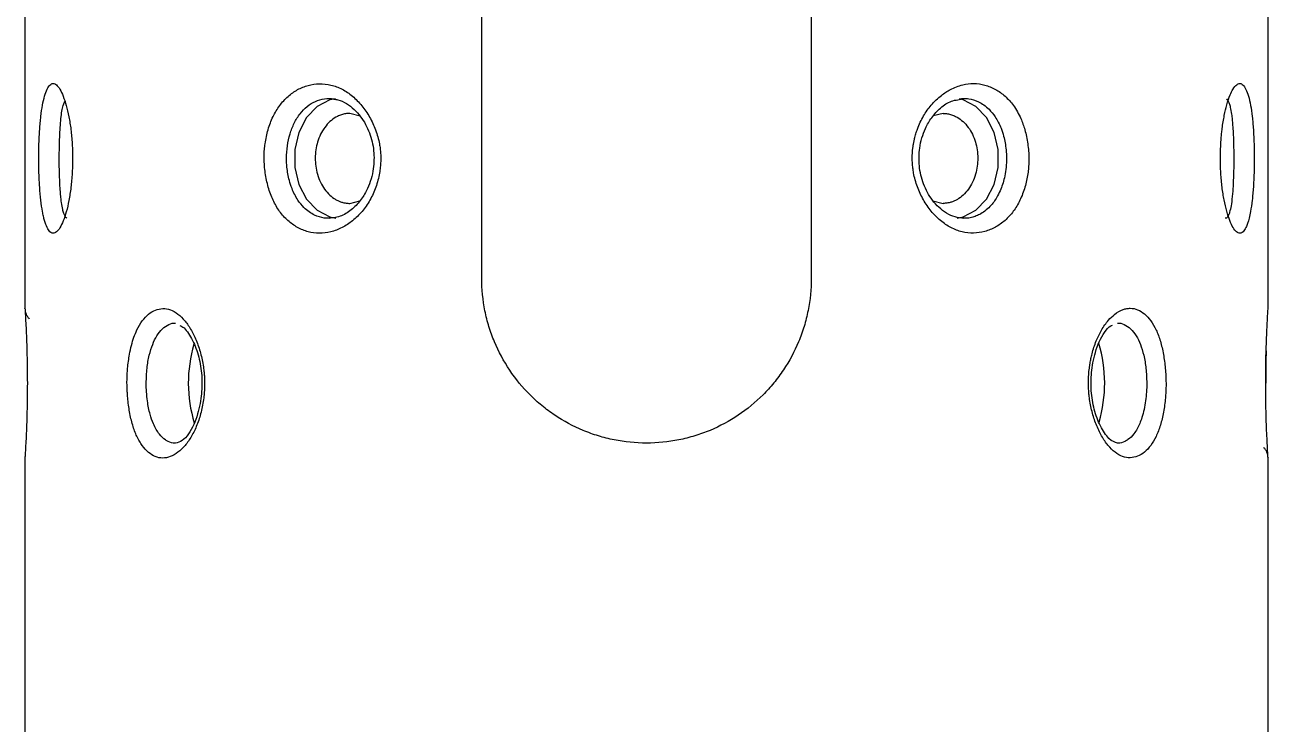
# Model space of a CAD drawing. Header units: centimetres. Extents: x 470464 to 524273, y 49611 to 59074.
# Drawn here: x 509017.89 to 509026.19, y 50249.98 to 50254.65 of the extents above; entities that cross this region are included whole.
import ezdxf

# ---------------------------------------------------------------- set-up
doc = ezdxf.new("R2010")
doc.units = ezdxf.units.CM
doc.header["$MEASUREMENT"] = 0
doc.layers.add('vinç', color=7, linetype='Continuous')

# ---------------------------------------------------------------- blocks, each defined once
blk = doc.blocks.new('fhdjjjjjjjjjytjhgjhgjfj')
at = {"color": 2, "linetype": 'Continuous', "lineweight": 25}
for p, q in [((427925.9447, 68443.0089), (427925.9447, 68448.7089)), ((427928.1447, 68448.7089), (427928.1447, 68443.0089)), ((427922.8947, 68444.8089), (427922.8947, 68442.8057)), ((427931.1947, 68442.8088), (427931.1947, 68444.812)), ((427929.1223, 68444.2), (427929.164, 68444.2089)), ((427925.1323, 68444.0916), (427925.0631, 68444.1089)), ((427929.0264, 68444.1089), (427928.9593, 68444.0922)), ((427925.0631, 68443.5089), (427925.1301, 68443.5256)), ((427928.9571, 68443.5261), (427929.0264, 68443.5089)), ((427924.9306, 68443.411), (427924.8936, 68443.4111)), ((427929.1958, 68443.4111), (427929.162, 68443.411)), ((427922.8947, 68441.8089), (427922.8947, 68439.5089)), ((427931.1947, 68439.5089), (427931.1947, 68441.812))]:
    blk.add_line(p, q, dxfattribs=at)
at = {"color": 2, "linetype": 'Continuous', "lineweight": 25, "flags": 128}
for points in [[(427924.9681, 68444.2068), (427924.9306, 68444.1988), (427924.8456, 68444.1553), (427924.7742, 68444.0809), (427924.7227, 68443.9824), (427924.6958, 68443.8685), (427924.6958, 68443.7492), (427924.7227, 68443.6353), (427924.7742, 68443.5368), (427924.8456, 68443.4624), (427924.9306, 68443.4189), (427924.9701, 68443.4106)], [(427929.1195, 68443.4106), (427929.1588, 68443.4189), (427929.2439, 68443.4624), (427929.3153, 68443.5368), (427929.3667, 68443.6353), (427929.3937, 68443.7492), (427929.3937, 68443.8685), (427929.3667, 68443.9824), (427929.3153, 68444.0809), (427929.2439, 68444.1553), (427929.1588, 68444.1988), (427929.1372, 68444.2042)]]:
    blk.add_lwpolyline(points, dxfattribs=at)
at = {"color": 2, "linetype": 'Continuous', "lineweight": 25}
for centre, start, end in [((427924.8913, 68442.3091), 163.36159, 197.03281), ((427929.1982, 68442.3086), 343.36159, 17.03281)]:
    blk.add_arc(centre, 0.9058, start, end, dxfattribs=at)
for points, knots in [([(427922.9869, 68443.8092), (427922.9869, 68443.8158), (427922.9869, 68443.8289), (427922.9871, 68443.8485), (427922.9874, 68443.8682), (427922.9879, 68443.8878), (427922.9887, 68443.917), (427922.9903, 68443.9554), (427922.9931, 68444.0018), (427922.9966, 68444.0465), (427923.0023, 68444.1028), (427923.0114, 68444.1661), (427923.0254, 68444.2274), (427923.0422, 68444.273), (427923.0582, 68444.2968), (427923.0721, 68444.3068), (427923.0864, 68444.3105), (427923.1053, 68444.3029), (427923.1283, 68444.2733), (427923.1505, 68444.2261), (427923.1711, 68444.1637), (427923.1888, 68444.0884), (427923.2003, 68444.0165), (427923.2069, 68443.955), (427923.21, 68443.9125), (427923.2119, 68443.8745), (427923.2129, 68443.8417), (427923.213, 68443.8198), (427923.213, 68443.8089)], [0, 0, 0, 0, 0.012377, 0.024763, 0.037177, 0.049643, 0.062182, 0.09326, 0.124489, 0.155782, 0.187037, 0.249697, 0.312288, 0.374978, 0.437746, 0.469297, 0.500617, 0.56323, 0.626198, 0.688948, 0.751614, 0.813961, 0.8759, 0.906712, 0.937862, 0.958634, 0.979316, 1, 1, 1, 1]), ([(427924.4914, 68443.8091), (427924.4915, 68443.8157), (427924.4916, 68443.8287), (427924.4924, 68443.8482), (427924.4938, 68443.8678), (427924.4957, 68443.8873), (427924.4994, 68443.9163), (427924.5062, 68443.9546), (427924.5218, 68444.0165), (427924.5491, 68444.0892), (427924.5867, 68444.152), (427924.6221, 68444.1947), (427924.6608, 68444.2327), (427924.7147, 68444.2705), (427924.7855, 68444.2992), (427924.8609, 68444.3101), (427924.9377, 68444.3023), (427925.013, 68444.2738), (427925.0829, 68444.2263), (427925.1453, 68444.1628), (427925.1891, 68444.099), (427925.2181, 68444.043), (427925.2365, 68443.9988), (427925.2513, 68443.953), (427925.261, 68443.9109), (427925.2668, 68443.8735), (427925.2699, 68443.8412), (427925.2703, 68443.8196), (427925.2705, 68443.8089)], [0, 0, 0, 0, 0.012343, 0.02469, 0.037064, 0.049484, 0.061971, 0.093012, 0.124086, 0.186837, 0.248659, 0.279761, 0.311255, 0.374178, 0.437323, 0.500402, 0.564033, 0.626232, 0.688971, 0.751678, 0.814289, 0.845617, 0.876618, 0.907779, 0.938441, 0.959196, 0.979679, 1, 1, 1, 1]), ([(427928.819, 68443.8089), (427928.819, 68443.8163), (427928.8192, 68443.8312), (427928.8205, 68443.8534), (427928.8227, 68443.8755), (427928.8257, 68443.8975), (427928.8295, 68443.9194), (427928.835, 68443.9448), (427928.8427, 68443.9736), (427928.8549, 68444.0102), (427928.8717, 68444.0504), (427928.9006, 68444.1054), (427928.9458, 68444.1695), (427929.0076, 68444.2283), (427929.0791, 68444.2743), (427929.1523, 68444.3025), (427929.2306, 68444.312), (427929.3049, 68444.3016), (427929.3758, 68444.2725), (427929.4401, 68444.2264), (427929.4879, 68444.1733), (427929.5216, 68444.1213), (427929.5482, 68444.0678), (427929.568, 68444.0115), (427929.5821, 68443.9542), (427929.5904, 68443.9065), (427929.596, 68443.8578), (427929.5974, 68443.825), (427929.5981, 68443.8086)], [0, 0, 0, 0, 0.014067, 0.028086, 0.042086, 0.056096, 0.070148, 0.084271, 0.10567, 0.127143, 0.15877, 0.190575, 0.250122, 0.31742, 0.371096, 0.440021, 0.500589, 0.563611, 0.626683, 0.689601, 0.75214, 0.787884, 0.823164, 0.876119, 0.906837, 0.938032, 0.968883, 1, 1, 1, 1]), ([(427930.8764, 68443.8089), (427930.8765, 68443.8164), (427930.8765, 68443.8314), (427930.877, 68443.8538), (427930.8777, 68443.8761), (427930.8788, 68443.8983), (427930.8801, 68443.9203), (427930.882, 68443.9461), (427930.8846, 68443.9754), (427930.8889, 68444.0126), (427930.8946, 68444.0533), (427930.9044, 68444.108), (427930.9194, 68444.1722), (427930.9394, 68444.2302), (427930.962, 68444.2755), (427930.9842, 68444.3029), (427931.0072, 68444.312), (427931.0282, 68444.3015), (427931.0474, 68444.2725), (427931.0642, 68444.2268), (427931.0782, 68444.1655), (427931.0873, 68444.1023), (427931.0929, 68444.0461), (427931.0964, 68444.0015), (427931.0992, 68443.9549), (427931.1009, 68443.9122), (427931.1019, 68443.8742), (427931.1025, 68443.8413), (427931.1026, 68443.8194), (427931.1026, 68443.8085)], [0, 0, 0, 0, 0.014169, 0.028283, 0.042369, 0.056459, 0.070582, 0.084768, 0.106612, 0.128489, 0.160391, 0.192357, 0.25087, 0.31917, 0.371058, 0.440087, 0.500152, 0.562921, 0.625736, 0.688443, 0.750869, 0.813089, 0.844347, 0.875473, 0.906724, 0.937826, 0.95873, 0.979421, 1, 1, 1, 1]), ([(427923.124, 68443.8091), (427923.1245, 68443.8577), (427923.1255, 68443.9551), (427923.1343, 68444.0791), (427923.1472, 68444.1651), (427923.1602, 68444.1852), (427923.1657, 68444.1936)], [0, 0, 0, 0, 0.267234, 0.535523, 0.804655, 1, 1, 1, 1]), ([(427924.6414, 68443.8091), (427924.6414, 68443.8371), (427924.6434, 68443.8649), (427924.6512, 68443.9196), (427924.657, 68443.9466), (427924.6724, 68443.9977), (427924.6818, 68444.0218), (427924.7042, 68444.067), (427924.7172, 68444.088), (427924.7461, 68444.1252), (427924.7619, 68444.1416), (427924.7963, 68444.1695), (427924.8148, 68444.1809), (427924.8533, 68444.198), (427924.8736, 68444.2038), (427924.9151, 68444.2096), (427924.9363, 68444.2096), (427924.9577, 68444.2066)], [0, 0, 0, 0, 0.125, 0.125, 0.25, 0.25, 0.375, 0.375, 0.5, 0.5, 0.625, 0.625, 0.75, 0.75, 0.875, 0.875, 1, 1, 1, 1]), ([(427924.957, 68444.2041), (427924.9661, 68444.2031), (427924.9933, 68444.2002), (427925.0404, 68444.1774), (427925.0922, 68444.1391), (427925.148, 68444.0773), (427925.1992, 68443.9836), (427925.2276, 68443.8617), (427925.2253, 68443.7314), (427925.1919, 68443.6196), (427925.1404, 68443.5316), (427925.0814, 68443.4674), (427925.0064, 68443.4187), (427924.9533, 68443.4123), (427924.9254, 68443.4089)], [0, 0, 0, 0, 0.036693, 0.1093278, 0.1761162, 0.2367212, 0.3420578, 0.4415805, 0.5366572, 0.6495874, 0.7224725, 0.805316, 0.8979181, 1, 1, 1, 1]), ([(427929.164, 68443.4089), (427929.1446, 68443.4105), (427929.1071, 68443.4137), (427929.0492, 68443.44), (427928.9973, 68443.4787), (427928.9414, 68443.5404), (427928.8902, 68443.6341), (427928.8618, 68443.756), (427928.8642, 68443.8863), (427928.8976, 68443.9981), (427928.9491, 68444.0863), (427929.0081, 68444.1497), (427929.0693, 68444.192), (427929.1084, 68444.1979), (427929.1223, 68444.2)], [0, 0, 0, 0, 0.079265, 0.152574, 0.219982, 0.28115, 0.387465, 0.487911, 0.58387, 0.697849, 0.771411, 0.855023, 0.948485, 1, 1, 1, 1]), ([(427929.1318, 68444.2066), (427929.1419, 68444.208), (427929.152, 68444.2088), (427929.1735, 68444.2089), (427929.1849, 68444.2082), (427929.2183, 68444.2034), (427929.2398, 68444.1969), (427929.2732, 68444.1811), (427929.2857, 68444.1738), (427929.3095, 68444.1568), (427929.3208, 68444.1472), (427929.3463, 68444.1218), (427929.3599, 68444.105), (427929.3799, 68444.075), (427929.387, 68444.0628), (427929.4001, 68444.0374), (427929.4061, 68444.0241), (427929.4184, 68443.993), (427929.4243, 68443.9748), (427929.4331, 68443.9418), (427929.4364, 68443.9271), (427929.4417, 68443.8973), (427929.4438, 68443.8821), (427929.4471, 68443.8475), (427929.4481, 68443.8281), (427929.448, 68443.8086)], [5.621661, 5.621661, 5.621661, 5.621661, 6.004516, 6.004516, 6.437597, 6.437597, 7.300109, 7.300109, 7.839178, 7.839178, 8.378248, 8.378248, 9.115596, 9.115596, 9.576438, 9.576438, 10.037281, 10.037281, 10.613333, 10.613333, 11.059101, 11.059101, 11.504869, 11.504869, 12.062079, 12.062079, 12.062079, 12.062079]), ([(427930.9179, 68444.2054), (427930.9211, 68444.203), (427930.9241, 68444.1993), (427930.9299, 68444.1894), (427930.9327, 68444.1831), (427930.9379, 68444.1681), (427930.9403, 68444.1594), (427930.9456, 68444.1362), (427930.9483, 68444.1207), (427930.9522, 68444.0926), (427930.9536, 68444.081), (427930.9561, 68444.0569), (427930.9572, 68444.0442), (427930.9595, 68444.0141), (427930.9606, 68443.9965), (427930.9625, 68443.9601), (427930.9632, 68443.9413), (427930.9649, 68443.8855), (427930.9655, 68443.8468), (427930.9655, 68443.8086)], [6.566159, 6.566159, 6.566159, 6.566159, 7.108068, 7.108068, 7.658693, 7.658693, 8.209317, 8.209317, 8.952416, 8.952416, 9.416852, 9.416852, 9.881288, 9.881288, 10.461834, 10.461834, 11.042379, 11.042379, 12.14364, 12.14364, 12.14364, 12.14364]), ([(427925.0631, 68444.1089), (427925.0584, 68444.1088), (427925.0491, 68444.1085), (427925.0351, 68444.1068), (427925.0213, 68444.1041), (427925.0077, 68444.1002), (427924.9942, 68444.0953), (427924.9712, 68444.0848), (427924.9398, 68444.0644), (427924.904, 68444.0279), (427924.8741, 68443.9832), (427924.8523, 68443.9327), (427924.8383, 68443.8793), (427924.8324, 68443.8248), (427924.8339, 68443.7698), (427924.8435, 68443.7148), (427924.8611, 68443.6616), (427924.8871, 68443.613), (427924.9198, 68443.5717), (427924.9513, 68443.5455), (427924.9778, 68443.5298), (427924.9976, 68443.5208), (427925.018, 68443.5141), (427925.0318, 68443.5117), (427925.0388, 68443.5105)], [0, 0, 0, 0, 0.020194, 0.040241, 0.060216, 0.080195, 0.100252, 0.120462, 0.185242, 0.25008, 0.31486, 0.379698, 0.439826, 0.500011, 0.560139, 0.620324, 0.685104, 0.749942, 0.814722, 0.87956, 0.909786, 0.939765, 0.969752, 1, 1, 1, 1]), ([(427929.0264, 68444.1089), (427929.0311, 68444.1088), (427929.0404, 68444.1085), (427929.0544, 68444.1068), (427929.0681, 68444.1041), (427929.0818, 68444.1002), (427929.0953, 68444.0953), (427929.1183, 68444.0848), (427929.1497, 68444.0644), (427929.1855, 68444.0279), (427929.2154, 68443.9832), (427929.2372, 68443.9327), (427929.2512, 68443.8793), (427929.2571, 68443.8248), (427929.2556, 68443.7698), (427929.246, 68443.7148), (427929.2284, 68443.6616), (427929.2024, 68443.613), (427929.1697, 68443.5717), (427929.1382, 68443.5455), (427929.1117, 68443.5298), (427929.0919, 68443.5208), (427929.0715, 68443.5141), (427929.0576, 68443.5117), (427929.0507, 68443.5105)], [0, 0, 0, 0, 0.020194, 0.040241, 0.060216, 0.080195, 0.100252, 0.120462, 0.185242, 0.25008, 0.31486, 0.379698, 0.439826, 0.500011, 0.560139, 0.620324, 0.685104, 0.749942, 0.814722, 0.87956, 0.909786, 0.939765, 0.969752, 1, 1, 1, 1]), ([(427923.213, 68443.8089), (427923.213, 68443.8023), (427923.213, 68443.7891), (427923.2126, 68443.7694), (427923.212, 68443.7497), (427923.2112, 68443.73), (427923.2097, 68443.7007), (427923.2069, 68443.6621), (427923.202, 68443.6155), (427923.1958, 68443.5708), (427923.1861, 68443.5144), (427923.1715, 68443.4507), (427923.1508, 68443.3889), (427923.1283, 68443.3433), (427923.1052, 68443.3149), (427923.0826, 68443.3056), (427923.0613, 68443.3162), (427923.0421, 68443.3452), (427923.0281, 68443.3834), (427923.0183, 68443.4217), (427923.0095, 68443.4649), (427923.0004, 68443.5278), (427922.994, 68443.6007), (427922.9903, 68443.6628), (427922.9886, 68443.7055), (427922.9875, 68443.7435), (427922.987, 68443.7764), (427922.9869, 68443.7983), (427922.9869, 68443.8092)], [0, 0, 0, 0, 0.012416, 0.024829, 0.037257, 0.049723, 0.062245, 0.093453, 0.124634, 0.15581, 0.18709, 0.249414, 0.311823, 0.374523, 0.437349, 0.500136, 0.562907, 0.625724, 0.688432, 0.719855, 0.750932, 0.813065, 0.87547, 0.906721, 0.937825, 0.958729, 0.97942, 1, 1, 1, 1]), ([(427923.175, 68443.4102), (427923.1706, 68443.4122), (427923.1664, 68443.4166), (427923.1596, 68443.4283), (427923.1568, 68443.4346), (427923.1516, 68443.4496), (427923.1492, 68443.4583), (427923.1439, 68443.4815), (427923.1412, 68443.497), (427923.1373, 68443.5251), (427923.1359, 68443.5367), (427923.1334, 68443.5608), (427923.1323, 68443.5736), (427923.13, 68443.6036), (427923.1289, 68443.6212), (427923.127, 68443.6577), (427923.1263, 68443.6764), (427923.1245, 68443.7322), (427923.124, 68443.7709), (427923.124, 68443.8091)], [6.369398, 6.369398, 6.369398, 6.369398, 7.108068, 7.108068, 7.658693, 7.658693, 8.209317, 8.209317, 8.952416, 8.952416, 9.416852, 9.416852, 9.881288, 9.881288, 10.461834, 10.461834, 11.042379, 11.042379, 12.14364, 12.14364, 12.14364, 12.14364]), ([(427925.2705, 68443.8089), (427925.2705, 68443.8023), (427925.2703, 68443.7892), (427925.2693, 68443.7697), (427925.2676, 68443.7501), (427925.2653, 68443.7306), (427925.2608, 68443.7014), (427925.2525, 68443.6631), (427925.2382, 68443.6168), (427925.2201, 68443.5723), (427925.1913, 68443.5161), (427925.1472, 68443.4524), (427925.0835, 68443.3905), (427925.0124, 68443.3443), (427924.9369, 68443.3154), (427924.8599, 68443.3055), (427924.7846, 68443.3161), (427924.7137, 68443.3452), (427924.66, 68443.3837), (427924.6214, 68443.4223), (427924.5864, 68443.4655), (427924.5492, 68443.5287), (427924.5226, 68443.6015), (427924.5074, 68443.6635), (427924.4991, 68443.7112), (427924.4934, 68443.7599), (427924.4921, 68443.7927), (427924.4914, 68443.8091)], [0, 0, 0, 0, 0.012347, 0.024694, 0.037062, 0.049471, 0.061943, 0.09298, 0.124093, 0.15515, 0.18641, 0.248765, 0.311409, 0.374426, 0.437554, 0.500596, 0.563622, 0.626699, 0.689621, 0.721095, 0.75224, 0.813739, 0.876112, 0.906826, 0.938028, 0.968895, 1, 1, 1, 1]), ([(427924.8936, 68443.4111), (427924.8936, 68443.4111), (427924.8935, 68443.4111), (427924.8712, 68443.4143), (427924.8497, 68443.4208), (427924.8162, 68443.4366), (427924.8038, 68443.444), (427924.78, 68443.4609), (427924.7687, 68443.4705), (427924.7432, 68443.4959), (427924.7295, 68443.5127), (427924.7096, 68443.5427), (427924.7025, 68443.5549), (427924.6894, 68443.5803), (427924.6834, 68443.5936), (427924.6711, 68443.6248), (427924.6652, 68443.6429), (427924.6564, 68443.6759), (427924.6531, 68443.6906), (427924.6478, 68443.7204), (427924.6457, 68443.7356), (427924.6424, 68443.7702), (427924.6414, 68443.7897), (427924.6414, 68443.8091)], [6.435188, 6.435188, 6.435188, 6.435188, 6.437596, 6.437596, 7.300108, 7.300108, 7.839178, 7.839178, 8.378248, 8.378248, 9.115596, 9.115596, 9.576438, 9.576438, 10.03728, 10.03728, 10.613333, 10.613333, 11.059101, 11.059101, 11.504869, 11.504869, 12.062079, 12.062079, 12.062079, 12.062079]), ([(427929.5981, 68443.8086), (427929.598, 68443.8017), (427929.5979, 68443.7879), (427929.5969, 68443.7673), (427929.5954, 68443.7468), (427929.5933, 68443.7262), (427929.5894, 68443.6974), (427929.5827, 68443.6606), (427929.5713, 68443.6157), (427929.5566, 68443.5715), (427929.5384, 68443.5292), (427929.5175, 68443.4903), (427929.4859, 68443.4431), (427929.4394, 68443.3924), (427929.3748, 68443.3473), (427929.3038, 68443.3184), (427929.2285, 68443.3077), (427929.1518, 68443.3154), (427929.0765, 68443.3439), (427929.0066, 68443.3914), (427928.9442, 68443.4549), (427928.8916, 68443.5312), (427928.858, 68443.6034), (427928.8381, 68443.6646), (427928.8285, 68443.7067), (427928.8227, 68443.7442), (427928.8195, 68443.7766), (427928.8192, 68443.7981), (427928.819, 68443.8089)], [0, 0, 0, 0, 0.013016, 0.026035, 0.039079, 0.052173, 0.065342, 0.094753, 0.124155, 0.155922, 0.18751, 0.218295, 0.248818, 0.311095, 0.374258, 0.43767, 0.500482, 0.564102, 0.626306, 0.689042, 0.751747, 0.814326, 0.87662, 0.907548, 0.938444, 0.959198, 0.979681, 1, 1, 1, 1]), ([(427929.448, 68443.8086), (427929.448, 68443.7892), (427929.4471, 68443.7699), (427929.4433, 68443.7309), (427929.4403, 68443.7111), (427929.4332, 68443.6761), (427929.4294, 68443.6609), (427929.4205, 68443.6313), (427929.4155, 68443.617), (427929.4036, 68443.5876), (427929.3964, 68443.5726), (427929.376, 68443.5354), (427929.3616, 68443.5145), (427929.3355, 68443.4848), (427929.3247, 68443.4741), (427929.3019, 68443.4551), (427929.2899, 68443.4466), (427929.2675, 68443.4337), (427929.2573, 68443.4288), (427929.2363, 68443.4205), (427929.2256, 68443.4171), (427929.2084, 68443.4132), (427929.2021, 68443.412), (427929.1958, 68443.4111)], [12.062079, 12.062079, 12.062079, 12.062079, 12.619289, 12.619289, 13.20085, 13.20085, 13.666099, 13.666099, 14.131348, 14.131348, 14.657792, 14.657792, 15.500103, 15.500103, 16.039128, 16.039128, 16.578154, 16.578154, 17.009375, 17.009375, 17.440596, 17.440596, 17.685236, 17.685236, 17.685236, 17.685236]), ([(427931.1026, 68443.8085), (427931.1026, 68443.802), (427931.1026, 68443.7888), (427931.1024, 68443.7692), (427931.102, 68443.7495), (427931.1016, 68443.7299), (427931.1007, 68443.7007), (427931.0992, 68443.6623), (427931.0964, 68443.6159), (427931.0929, 68443.5713), (427931.0872, 68443.5149), (427931.0768, 68443.4428), (427931.0622, 68443.3839), (427931.045, 68443.3414), (427931.0281, 68443.3161), (427931.0068, 68443.3057), (427930.9842, 68443.3148), (427930.9613, 68443.3444), (427930.9389, 68443.3914), (427930.9184, 68443.454), (427930.9007, 68443.5293), (427930.8891, 68443.6012), (427930.8826, 68443.6627), (427930.8795, 68443.7052), (427930.8776, 68443.7432), (427930.8766, 68443.776), (427930.8765, 68443.7979), (427930.8764, 68443.8089)], [0, 0, 0, 0, 0.012379, 0.024766, 0.037182, 0.04965, 0.062191, 0.093273, 0.124506, 0.155803, 0.187063, 0.249731, 0.334404, 0.374954, 0.437731, 0.500539, 0.563162, 0.626137, 0.688678, 0.751583, 0.813937, 0.875885, 0.906643, 0.937854, 0.95861, 0.979294, 1, 1, 1, 1]), ([(427930.9655, 68443.8086), (427930.9653, 68443.7804), (427930.965, 68443.723), (427930.9621, 68443.6425), (427930.9573, 68443.5682), (427930.9502, 68443.5052), (427930.9425, 68443.466), (427930.9352, 68443.4407), (427930.9265, 68443.4202), (427930.9171, 68443.4077), (427930.9098, 68443.4099), (427930.9084, 68443.4103)], [0, 0, 0, 0, 0.132528, 0.269578, 0.397213, 0.54031, 0.676083, 0.726096, 0.81182, 0.964538, 1, 1, 1, 1]), ([(427927.0447, 68441.9089), (427926.9714, 68441.9089), (427926.8995, 68441.9161), (427926.7934, 68441.9373), (427926.7584, 68441.9462), (427926.689, 68441.9673), (427926.6547, 68441.9797), (427926.5551, 68442.0212), (427926.4921, 68442.055), (427926.4028, 68442.1149), (427926.3738, 68442.1364), (427926.3185, 68442.1819), (427926.2921, 68442.2059), (427926.2167, 68442.2812), (427926.1714, 68442.3362), (427926.091, 68442.456), (427926.0573, 68442.519), (427926.0159, 68442.618), (427926.0037, 68442.6517), (427925.9825, 68442.7208), (427925.9735, 68442.7564), (427925.952, 68442.8633), (427925.9447, 68442.9355), (427925.9447, 68443.0089)], [0, 0, 0, 0, 0.125, 0.125, 0.1875, 0.1875, 0.25, 0.25, 0.375, 0.375, 0.4375, 0.4375, 0.5, 0.5, 0.625, 0.625, 0.75, 0.75, 0.8125, 0.8125, 0.875, 0.875, 1, 1, 1, 1]), ([(427928.1447, 68443.0089), (427928.1447, 68442.9355), (427928.1375, 68442.8636), (427928.1163, 68442.7576), (427928.1075, 68442.7226), (427928.0863, 68442.6532), (427928.0739, 68442.6189), (427928.0324, 68442.5193), (427927.9986, 68442.4564), (427927.9388, 68442.3671), (427927.9173, 68442.3381), (427927.8718, 68442.2827), (427927.8479, 68442.2564), (427927.7725, 68442.181), (427927.7175, 68442.1356), (427927.5977, 68442.0552), (427927.5347, 68442.0214), (427927.4357, 68441.9801), (427927.4019, 68441.9678), (427927.3328, 68441.9466), (427927.2972, 68441.9376), (427927.1903, 68441.9161), (427927.118, 68441.9089), (427927.0447, 68441.9089)], [0, 0, 0, 0, 0.125, 0.125, 0.1875, 0.1875, 0.25, 0.25, 0.375, 0.375, 0.4375, 0.4375, 0.5, 0.5, 0.625, 0.625, 0.75, 0.75, 0.8125, 0.8125, 0.875, 0.875, 1, 1, 1, 1]), ([(427922.8948, 68442.8057), (427922.8948, 68442.8058), (427922.8944, 68442.8124), (427922.8953, 68442.7986), (427922.8969, 68442.7746), (427922.8996, 68442.7264), (427922.9037, 68442.6424), (427922.9079, 68442.5311), (427922.9105, 68442.4065), (427922.9107, 68442.3414), (427922.9109, 68442.3089)], [0, 0, 0, 0, 0.002203, 0.127556, 0.252625, 0.377691, 0.502782, 0.751878, 0.876165, 1, 1, 1, 1]), ([(427922.8947, 68442.8098), (427922.8951, 68442.8032), (427922.8957, 68442.79), (427922.9016, 68442.771), (427922.9106, 68442.7533), (427922.9193, 68442.7434), (427922.9237, 68442.7384)], [0, 0, 0, 0, 0.250213, 0.500269, 0.750195, 1, 1, 1, 1]), ([(427923.5761, 68442.3092), (427923.5761, 68442.3158), (427923.5762, 68442.3289), (427923.5767, 68442.3485), (427923.5776, 68442.3681), (427923.5788, 68442.3877), (427923.5811, 68442.417), (427923.5854, 68442.4554), (427923.5936, 68442.5071), (427923.6055, 68442.5615), (427923.6221, 68442.6162), (427923.6455, 68442.6731), (427923.6776, 68442.7269), (427923.7194, 68442.7715), (427923.7657, 68442.7993), (427923.8151, 68442.8096), (427923.8662, 68442.8014), (427923.9168, 68442.7735), (427923.9645, 68442.7262), (427924.0073, 68442.663), (427924.0376, 68442.5994), (427924.0577, 68442.5434), (427924.0705, 68442.4993), (427924.0808, 68442.4534), (427924.0876, 68442.4112), (427924.0916, 68442.3737), (427924.0938, 68442.3413), (427924.0941, 68442.3196), (427924.0942, 68442.3089)], [0, 0, 0, 0, 0.012395, 0.024794, 0.037219, 0.04969, 0.062226, 0.093404, 0.12461, 0.166299, 0.20818, 0.249708, 0.312083, 0.374746, 0.437643, 0.500546, 0.563304, 0.626088, 0.68883, 0.751521, 0.814103, 0.84541, 0.876418, 0.907583, 0.938286, 0.959076, 0.97961, 1, 1, 1, 1]), ([(427929.9953, 68442.3089), (427929.9953, 68442.3163), (427929.9954, 68442.3312), (427929.9964, 68442.3534), (427929.9979, 68442.3755), (427930, 68442.3975), (427930.0027, 68442.4193), (427930.0065, 68442.4445), (427930.0118, 68442.4728), (427930.0201, 68442.5088), (427930.0316, 68442.5487), (427930.0516, 68442.6035), (427930.0828, 68442.6679), (427930.125, 68442.7268), (427930.1741, 68442.7738), (427930.2156, 68442.7976), (427930.2509, 68442.8074), (427930.2838, 68442.8102), (427930.3246, 68442.8021), (427930.3709, 68442.7734), (427930.4126, 68442.7278), (427930.4483, 68442.6664), (427930.4769, 68442.5902), (427930.4937, 68442.517), (427930.5033, 68442.4551), (427930.5086, 68442.4075), (427930.5122, 68442.3586), (427930.513, 68442.3253), (427930.5134, 68442.3085)], [0, 0, 0, 0, 0.014051, 0.028053, 0.042035, 0.056028, 0.070064, 0.084171, 0.105086, 0.12608, 0.157505, 0.189106, 0.248623, 0.316819, 0.369764, 0.441137, 0.471221, 0.500683, 0.56335, 0.626361, 0.689073, 0.751541, 0.813171, 0.875762, 0.906424, 0.937184, 0.968295, 1, 1, 1, 1]), ([(427931.1786, 68442.3089), (427931.1788, 68442.3537), (427931.1792, 68442.4222), (427931.182, 68442.5471), (427931.1867, 68442.6731), (427931.1932, 68442.7853), (427931.1942, 68442.8008), (427931.1947, 68442.8088)], [0, 0, 0, 0, 0.170381, 0.260275, 0.504886, 0.74423, 1, 1, 1, 1]), ([(427923.7047, 68442.3091), (427923.7058, 68442.3424), (427923.7078, 68442.407), (427923.7235, 68442.4951), (427923.7459, 68442.5682), (427923.7753, 68442.6284), (427923.8117, 68442.6749), (427923.8545, 68442.7011), (427923.8849, 68442.7122), (427923.9002, 68442.7089), (427923.9002, 68442.7088)], [0, 0, 0, 0, 0.1583319, 0.307069, 0.4462537, 0.5759405, 0.7204713, 0.8640694, 0.9998866, 1, 1, 1, 1]), ([(427923.9286, 68442.6932), (427923.9376, 68442.69), (427923.9547, 68442.684), (427923.9864, 68442.6434), (427924.0217, 68442.5841), (427924.0582, 68442.488), (427924.0783, 68442.3632), (427924.0767, 68442.2556), (427924.0644, 68442.1689), (427924.0475, 68442.0982), (427924.0213, 68442.0274), (427923.9864, 68441.9652), (427923.9439, 68441.9185), (427923.9152, 68441.9122), (427923.9002, 68441.9089)], [0, 0, 0, 0, 0.078214, 0.147777, 0.210644, 0.319944, 0.422734, 0.521446, 0.574956, 0.639351, 0.714847, 0.80035, 0.895518, 1, 1, 1, 1]), ([(427930.1893, 68441.9089), (427930.1715, 68441.914), (427930.1458, 68441.9216), (427930.1032, 68441.9739), (427930.0677, 68442.0338), (427930.0313, 68442.1296), (427930.0112, 68442.2545), (427930.0127, 68442.3621), (427930.0251, 68442.4488), (427930.042, 68442.5195), (427930.0681, 68442.5906), (427930.1031, 68442.6515), (427930.1342, 68442.6896), (427930.1519, 68442.695), (427930.1559, 68442.6962)], [0, 0, 0, 0, 0.155708, 0.225234, 0.288066, 0.397307, 0.500041, 0.598699, 0.652179, 0.71654, 0.791994, 0.87745, 0.972566, 1, 1, 1, 1]), ([(427930.1893, 68442.7088), (427930.1893, 68442.7088), (427930.2047, 68442.7122), (427930.2351, 68442.701), (427930.2779, 68442.6748), (427930.3143, 68442.6281), (427930.3437, 68442.5678), (427930.3661, 68442.4947), (427930.3817, 68442.4065), (427930.3837, 68442.3419), (427930.3848, 68442.3086)], [0, 0, 0, 0, 0.0003187, 0.1361413, 0.2797904, 0.4244139, 0.5540191, 0.6931177, 0.8417639, 1, 1, 1, 1]), ([(427931.1818, 68442.5253), (427931.1815, 68442.5169), (427931.1795, 68442.4512), (427931.179, 68442.3749), (427931.1786, 68442.3084)], [0, 0, 0, 0, 0.128717, 1, 1, 1, 1]), ([(427922.9109, 68442.3089), (427922.9103, 68442.2432), (427922.9093, 68442.1117), (427922.9028, 68441.9462), (427922.8962, 68441.832), (427922.8952, 68441.8166), (427922.8947, 68441.8089)], [0, 0, 0, 0, 0.249062, 0.498603, 0.748979, 1, 1, 1, 1]), ([(427924.0942, 68442.3089), (427924.0942, 68442.3023), (427924.0941, 68442.2892), (427924.0933, 68442.2695), (427924.0922, 68442.2498), (427924.0905, 68442.2302), (427924.0873, 68442.201), (427924.0815, 68442.1625), (427924.0714, 68442.1161), (427924.0587, 68442.0716), (427924.0386, 68442.0155), (427924.008, 68441.9521), (427923.9643, 68441.8905), (427923.9162, 68441.8445), (427923.8656, 68441.8156), (427923.8144, 68441.8056), (427923.7648, 68441.8158), (427923.7186, 68441.8443), (427923.6837, 68441.8824), (427923.6589, 68441.9209), (427923.6364, 68441.9641), (427923.6126, 68442.0275), (427923.5957, 68442.1007), (427923.5861, 68442.1631), (427923.5814, 68442.2056), (427923.5785, 68442.2435), (427923.5768, 68442.2762), (427923.5763, 68442.2982), (427923.5761, 68442.3092)], [0, 0, 0, 0, 0.012391, 0.024783, 0.037196, 0.049653, 0.062173, 0.093291, 0.124509, 0.15563, 0.186951, 0.249359, 0.311959, 0.37483, 0.437763, 0.500607, 0.563432, 0.62628, 0.688993, 0.720436, 0.75154, 0.813172, 0.875762, 0.906582, 0.937858, 0.958489, 0.97918, 1, 1, 1, 1]), ([(427923.8508, 68441.92), (427923.8448, 68441.9228), (427923.8389, 68441.9262), (427923.8189, 68441.9395), (427923.8056, 68441.9521), (427923.7856, 68441.9773), (427923.7783, 68441.9882), (427923.7646, 68442.0118), (427923.7583, 68442.0246), (427923.7443, 68442.0574), (427923.737, 68442.0786), (427923.7269, 68442.115), (427923.7234, 68442.1296), (427923.7174, 68442.1593), (427923.7148, 68442.1746), (427923.71, 68442.2099), (427923.7079, 68442.23), (427923.7053, 68442.2698), (427923.7047, 68442.2895), (427923.7047, 68442.3091)], [6.984994, 6.984994, 6.984994, 6.984994, 7.333511, 7.333511, 8.189778, 8.189778, 8.724945, 8.724945, 9.260112, 9.260112, 10.013816, 10.013816, 10.484882, 10.484882, 10.955947, 10.955947, 11.544779, 11.544779, 12.111755, 12.111755, 12.111755, 12.111755]), ([(427930.5134, 68442.3085), (427930.5134, 68442.302), (427930.5133, 68442.2888), (427930.5128, 68442.2692), (427930.5119, 68442.2496), (427930.5107, 68442.23), (427930.5084, 68442.2008), (427930.5041, 68442.1624), (427930.4967, 68442.1158), (427930.4873, 68442.071), (427930.4758, 68442.0286), (427930.4625, 68441.9891), (427930.442, 68441.9415), (427930.412, 68441.8908), (427930.3702, 68441.8463), (427930.3238, 68441.8182), (427930.2743, 68441.8082), (427930.2233, 68441.8163), (427930.1726, 68441.8442), (427930.1249, 68441.8915), (427930.0817, 68441.9553), (427930.0456, 68442.0317), (427930.0223, 68442.1039), (427930.0087, 68442.1642), (427930.0019, 68442.2064), (427929.9979, 68442.244), (427929.9957, 68442.2764), (427929.9954, 68442.2981), (427929.9953, 68442.3089)], [0, 0, 0, 0, 0.012395, 0.024795, 0.037219, 0.04969, 0.062227, 0.0933, 0.124611, 0.155891, 0.187209, 0.218617, 0.24976, 0.311754, 0.374801, 0.437839, 0.500608, 0.563367, 0.626151, 0.688895, 0.751587, 0.815968, 0.876414, 0.907405, 0.938285, 0.959075, 0.97961, 1, 1, 1, 1]), ([(427930.3848, 68442.3086), (427930.3848, 68442.2693), (427930.3821, 68442.2295), (427930.3743, 68442.1717), (427930.3709, 68442.1523), (427930.3626, 68442.1145), (427930.3577, 68442.0963), (427930.3478, 68442.0653), (427930.3429, 68442.0521), (427930.3324, 68442.0274), (427930.3268, 68442.0158), (427930.314, 68441.9926), (427930.3067, 68441.9814), (427930.2867, 68441.9551), (427930.2733, 68441.9419), (427930.2524, 68441.9272), (427930.2456, 68441.9233), (427930.2386, 68441.92)], [12.111755, 12.111755, 12.111755, 12.111755, 13.245709, 13.245709, 13.848949, 13.848949, 14.452189, 14.452189, 14.934781, 14.934781, 15.417373, 15.417373, 15.959709, 15.959709, 16.827446, 16.827446, 17.230441, 17.230441, 17.230441, 17.230441]), ([(427931.1947, 68441.812), (427931.1947, 68441.8119), (427931.1951, 68441.8053), (427931.1941, 68441.8191), (427931.1926, 68441.8431), (427931.1899, 68441.8909), (427931.1858, 68441.975), (427931.1816, 68442.0869), (427931.179, 68442.2115), (427931.1787, 68442.2767), (427931.1786, 68442.3089)], [0, 0, 0, 0, 0.002203, 0.127546, 0.252608, 0.376104, 0.502778, 0.751862, 0.877567, 1, 1, 1, 1]), ([(427923.9004, 68441.9098), (427923.8988, 68441.9095), (427923.8816, 68441.9061), (427923.8655, 68441.9134), (427923.8508, 68441.92)], [0, 0, 0, 0, 0.092555, 1, 1, 1, 1]), ([(427930.2386, 68441.92), (427930.2241, 68441.9134), (427930.2079, 68441.9062), (427930.1907, 68441.9095), (427930.189, 68441.9099)], [0, 0, 0, 0, 0.9001805, 1, 1, 1, 1]), ([(427931.1947, 68441.8079), (427931.1944, 68441.8145), (427931.1938, 68441.8277), (427931.1879, 68441.8467), (427931.1789, 68441.8644), (427931.1702, 68441.8744), (427931.1658, 68441.8793)], [0, 0, 0, 0, 0.250213, 0.500269, 0.750195, 1, 1, 1, 1])]:
    blk.add_open_spline(points, degree=3, knots=knots, dxfattribs=at)
for points in [[(427925.0388, 68443.5105), (427925.0429, 68443.51), (427925.0509, 68443.5091), (427925.059, 68443.5089), (427925.0631, 68443.5089)], [(427929.0507, 68443.5105), (427929.0466, 68443.51), (427929.0386, 68443.5091), (427929.0304, 68443.5089), (427929.0264, 68443.5089)]]:
    blk.add_open_spline(points, degree=3, dxfattribs=at)
blk = doc.blocks.new('EAWREWFWEFWEGWR')
at = {"layer": 'vinç', "color": 0}
blk.add_blockref('fhdjjjjjjjjjytjhgjhgjfj', (1111, 30), dxfattribs=at)

msp = doc.modelspace()

# ---------------------------------------------------------------- block references
at = {"layer": 'vinç', "color": 0}
msp.add_blockref('EAWREWFWEFWEGWR', (79983.9933, -18220.0537), dxfattribs=at)

doc.saveas('drawing.dxf')
